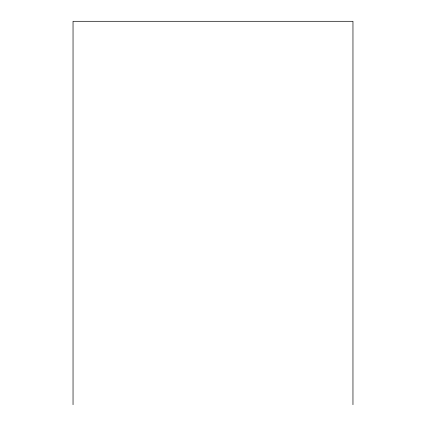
<?xml version="1.0" encoding="UTF-8"?>
<svg xmlns="http://www.w3.org/2000/svg" width="426" height="426" viewBox="0 0 426 426"><rect width="100%" height="100%" fill="white"/><g stroke="black" fill="none" stroke-linecap="round" stroke-linejoin="round"><path stroke-width="0.64" d="M352.962 404.7L352.962 21.3L73.038 21.3L73.038 404.7"/></g></svg>
